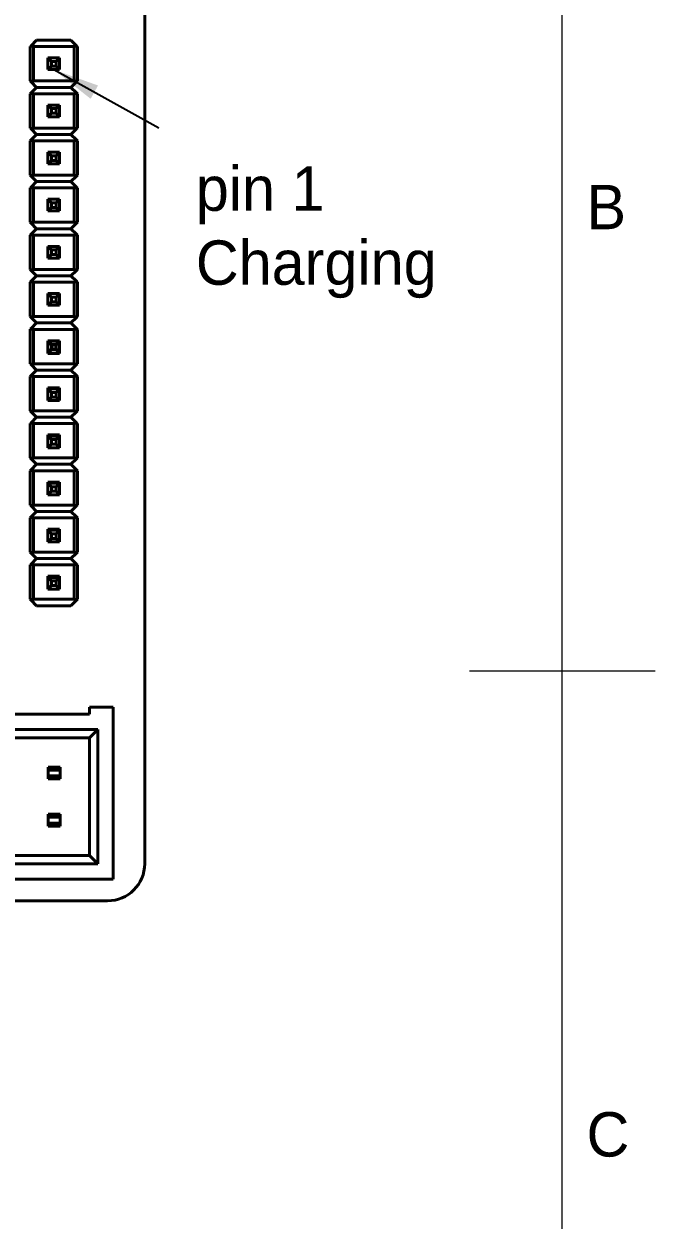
# Model space of a CAD drawing. Header units: millimetres. Extents: x 15 to 292, y 5 to 205.
# Drawn here: x 258 to 292, y 75.4 to 139.9 of the extents above; entities that cross this region are included whole.
import ezdxf

# ---------------------------------------------------------------- set-up
doc = ezdxf.new("R2010")
doc.units = ezdxf.units.MM
for name, color, linetype in [('Annotations', 7, 'Continuous'), ('Border', 7, 'Continuous'), ('Geometries', 7, 'Continuous')]:
    doc.layers.add(name, color=color, linetype=linetype)
doc.styles.add('Shapr0', font='txt', dxfattribs={"height": 2.3925})
doc.dimstyles.new('ISO-25', dxfattribs={"dimtxt": 2.5, "dimasz": 2.5, "dimexe": 1.25, "dimexo": 0.625, "dimtad": 1, "dimtxsty": 'Standard', "dimcen": 2.5, "dimadec": 0, "dimazin": 0, "dimtfac": 1, "dimtmove": 0, "dimatfit": 3, "dimfxl": 1, "dimarcsym": 0})

msp = doc.modelspace()

# ---------------------------------------------------------------- linework, layer by layer
at = {"layer": 'Border', "linetype": 'Continuous', "lineweight": 15}
for p, q in [((287, 10), (287, 200)), ((282, 105), (292, 105))]:
    msp.add_line(p, q, dxfattribs=at)
at = {"layer": 'Geometries', "linetype": 'Continuous', "lineweight": 40}
for p, q in [((264.49, 94.605), (264.49, 140.75)), ((258.371, 138.698), (258.32, 138.648)), ((258.32, 138.648), (258.32, 136.798)), ((258.666, 138.993), (258.371, 138.698)), ((258.493, 138.648), (260.687, 138.648)), ((258.493, 136.798), (258.493, 138.648)), ((260.515, 138.993), (258.666, 138.993)), ((260.81, 138.698), (260.515, 138.993)), ((260.687, 138.648), (260.687, 136.798)), ((260.86, 138.648), (260.81, 138.698)), ((260.86, 136.798), (260.86, 138.648)), ((259.275, 138.038), (259.275, 138.038)), ((259.275, 138.038), (259.275, 138.038)), ((259.905, 138.038), (259.275, 138.038)), ((259.465, 137.848), (259.275, 138.038)), ((259.275, 138.038), (259.275, 137.408)), ((259.715, 137.848), (259.905, 138.038)), ((259.905, 138.038), (259.905, 138.038)), ((259.905, 138.038), (259.905, 138.038)), ((259.905, 138.038), (259.905, 137.408)), ((259.465, 137.598), (259.275, 137.408)), ((259.275, 137.408), (259.275, 137.408)), ((259.275, 137.408), (259.905, 137.408)), ((259.465, 137.848), (259.715, 137.848)), ((259.465, 137.598), (259.465, 137.848)), ((259.715, 137.598), (259.465, 137.598)), ((259.715, 137.848), (259.715, 137.598)), ((259.905, 137.408), (259.715, 137.598)), ((259.905, 137.408), (259.905, 137.408)), ((258.32, 136.798), (258.371, 136.748)), ((258.371, 136.748), (258.666, 136.453)), ((260.687, 136.798), (258.493, 136.798)), ((260.81, 136.748), (260.515, 136.453)), ((260.81, 136.748), (260.86, 136.798)), ((258.32, 136.108), (258.371, 136.158)), ((258.32, 134.258), (258.32, 136.108)), ((258.371, 136.158), (258.666, 136.453)), ((260.687, 136.108), (258.493, 136.108)), ((258.493, 136.108), (258.493, 134.258)), ((260.515, 136.453), (258.666, 136.453)), ((260.515, 136.453), (260.81, 136.158)), ((260.687, 134.258), (260.687, 136.108)), ((260.81, 136.158), (260.86, 136.108)), ((260.86, 136.108), (260.86, 134.258)), ((259.275, 135.498), (259.275, 134.868)), ((259.275, 135.498), (259.275, 135.498)), ((259.275, 135.498), (259.275, 135.498)), ((259.905, 135.498), (259.275, 135.498)), ((259.465, 135.308), (259.275, 135.498)), ((259.715, 135.308), (259.905, 135.498)), ((259.905, 135.498), (259.905, 135.498)), ((259.905, 135.498), (259.905, 135.498)), ((259.905, 135.498), (259.905, 135.182)), ((259.465, 135.058), (259.275, 134.868)), ((259.275, 134.868), (259.905, 134.868)), ((259.275, 134.868), (259.275, 134.868)), ((259.465, 135.308), (259.715, 135.308)), ((259.465, 135.058), (259.465, 135.308)), ((259.715, 135.058), (259.465, 135.058)), ((259.715, 135.308), (259.715, 135.058)), ((259.905, 134.868), (259.715, 135.058)), ((259.905, 135.182), (259.905, 135.182)), ((259.905, 135.182), (259.905, 134.868)), ((259.905, 134.868), (259.905, 134.868)), ((258.371, 134.208), (258.32, 134.258)), ((258.666, 133.913), (258.371, 134.208)), ((258.493, 134.258), (260.687, 134.258)), ((260.515, 133.913), (260.81, 134.208)), ((260.86, 134.258), (260.81, 134.208)), ((258.32, 133.568), (258.371, 133.618)), ((258.32, 131.718), (258.32, 133.568)), ((258.371, 133.618), (258.666, 133.913)), ((260.687, 133.568), (258.493, 133.568)), ((258.493, 133.568), (258.493, 131.718)), ((260.515, 133.913), (258.666, 133.913)), ((260.515, 133.913), (260.81, 133.618)), ((260.687, 131.718), (260.687, 133.568)), ((260.81, 133.618), (260.86, 133.568)), ((260.86, 133.568), (260.86, 131.718)), ((259.275, 132.958), (259.275, 132.958)), ((259.275, 132.958), (259.275, 132.958)), ((259.905, 132.958), (259.275, 132.958)), ((259.465, 132.768), (259.275, 132.958)), ((259.275, 132.958), (259.275, 132.328)), ((259.715, 132.768), (259.905, 132.958)), ((259.905, 132.958), (259.905, 132.958)), ((259.905, 132.958), (259.905, 132.958)), ((259.905, 132.958), (259.905, 132.328)), ((259.465, 132.518), (259.275, 132.328)), ((259.275, 132.328), (259.905, 132.328)), ((259.275, 132.328), (259.275, 132.328)), ((259.465, 132.768), (259.715, 132.768)), ((259.465, 132.518), (259.465, 132.768)), ((259.715, 132.518), (259.465, 132.518)), ((259.715, 132.768), (259.715, 132.518)), ((259.905, 132.328), (259.715, 132.518)), ((259.905, 132.328), (259.905, 132.328)), ((258.371, 131.668), (258.32, 131.718)), ((258.666, 131.373), (258.371, 131.668)), ((258.493, 131.718), (260.687, 131.718)), ((260.515, 131.373), (260.81, 131.668)), ((260.86, 131.718), (260.81, 131.668)), ((258.32, 131.028), (258.371, 131.078)), ((258.32, 129.178), (258.32, 131.028)), ((258.371, 131.078), (258.666, 131.373)), ((258.493, 131.028), (258.493, 129.178)), ((260.687, 131.028), (258.493, 131.028)), ((260.515, 131.373), (258.666, 131.373)), ((260.515, 131.373), (260.81, 131.078)), ((260.687, 129.178), (260.687, 131.028)), ((260.81, 131.078), (260.86, 131.028)), ((260.86, 131.028), (260.86, 129.178)), ((259.275, 130.418), (259.275, 130.418)), ((259.275, 130.418), (259.275, 130.418)), ((259.905, 130.418), (259.275, 130.418)), ((259.275, 130.418), (259.275, 129.788)), ((259.465, 130.228), (259.275, 130.418)), ((259.715, 130.228), (259.905, 130.418)), ((259.905, 130.418), (259.905, 130.418)), ((259.905, 130.418), (259.905, 130.418)), ((259.905, 130.418), (259.905, 130.102)), ((259.465, 129.978), (259.275, 129.788)), ((259.275, 129.788), (259.275, 129.788)), ((259.275, 129.788), (259.905, 129.788)), ((259.465, 130.228), (259.715, 130.228)), ((259.465, 129.978), (259.465, 130.228)), ((259.715, 129.978), (259.465, 129.978)), ((259.715, 130.228), (259.715, 129.978)), ((259.905, 129.788), (259.715, 129.978)), ((259.905, 130.102), (259.905, 130.102)), ((259.905, 130.102), (259.905, 129.788)), ((259.905, 129.788), (259.905, 129.788)), ((258.371, 129.128), (258.32, 129.178)), ((258.666, 128.833), (258.371, 129.128)), ((258.493, 129.178), (260.687, 129.178)), ((260.515, 128.833), (260.81, 129.128)), ((260.86, 129.178), (260.81, 129.128)), ((258.32, 128.488), (258.371, 128.538)), ((258.32, 126.638), (258.32, 128.488)), ((258.371, 128.538), (258.666, 128.833)), ((258.493, 128.488), (258.493, 126.638)), ((260.687, 128.488), (258.493, 128.488)), ((260.515, 128.833), (258.666, 128.833)), ((260.515, 128.833), (260.81, 128.538)), ((260.687, 126.638), (260.687, 128.488)), ((260.81, 128.538), (260.86, 128.488)), ((260.86, 128.488), (260.86, 126.638)), ((259.275, 127.878), (259.275, 127.878)), ((259.275, 127.878), (259.275, 127.878)), ((259.905, 127.878), (259.275, 127.878)), ((259.465, 127.688), (259.275, 127.878)), ((259.275, 127.878), (259.275, 127.248)), ((259.465, 127.688), (259.715, 127.688)), ((259.465, 127.438), (259.465, 127.688)), ((259.715, 127.688), (259.905, 127.878)), ((259.715, 127.688), (259.715, 127.438)), ((259.905, 127.878), (259.905, 127.878)), ((259.905, 127.878), (259.905, 127.878)), ((259.905, 127.878), (259.905, 127.248)), ((259.465, 127.438), (259.275, 127.248)), ((259.275, 127.248), (259.905, 127.248)), ((259.275, 127.248), (259.275, 127.248)), ((259.715, 127.438), (259.465, 127.438)), ((259.905, 127.248), (259.715, 127.438)), ((259.905, 127.248), (259.905, 127.248)), ((258.371, 126.588), (258.32, 126.638)), ((258.666, 126.293), (258.371, 126.588)), ((258.493, 126.638), (260.687, 126.638)), ((260.515, 126.293), (260.81, 126.588)), ((260.86, 126.638), (260.81, 126.588)), ((258.32, 125.948), (258.371, 125.998)), ((258.324, 125.952), (258.32, 125.948)), ((258.32, 124.098), (258.32, 125.948)), ((258.32, 125.948), (258.32, 124.098)), ((258.324, 125.952), (258.366, 125.993)), ((258.371, 125.998), (258.366, 125.993)), ((258.371, 125.998), (258.666, 126.293)), ((258.666, 126.293), (258.371, 125.998)), ((258.484, 125.948), (258.493, 125.948)), ((258.493, 125.948), (258.493, 124.098)), ((260.687, 125.948), (258.493, 125.948)), ((258.493, 124.098), (258.493, 125.948)), ((258.493, 125.948), (260.687, 125.948)), ((260.515, 126.293), (258.666, 126.293)), ((260.515, 126.293), (258.666, 126.293)), ((260.515, 126.293), (260.81, 125.998)), ((260.81, 125.998), (260.515, 126.293)), ((260.687, 124.098), (260.687, 125.948)), ((260.696, 125.948), (260.687, 125.948)), ((260.687, 125.948), (260.687, 124.098)), ((260.812, 125.995), (260.81, 125.998)), ((260.81, 125.998), (260.826, 125.982)), ((260.826, 125.982), (260.812, 125.995)), ((260.826, 125.982), (260.84, 125.968)), ((260.84, 125.968), (260.826, 125.982)), ((260.84, 125.968), (260.84, 125.968)), ((260.84, 125.968), (260.856, 125.952)), ((260.84, 125.968), (260.84, 125.968)), ((260.856, 125.952), (260.84, 125.968)), ((260.86, 125.948), (260.856, 125.952)), ((260.86, 125.948), (260.856, 125.952)), ((260.86, 125.948), (260.86, 124.098)), ((260.86, 124.098), (260.86, 125.948)), ((259.275, 125.338), (259.275, 124.708)), ((259.905, 125.338), (259.275, 125.338)), ((259.275, 125.338), (259.275, 125.338)), ((259.275, 125.338), (259.275, 125.338)), ((259.465, 125.148), (259.275, 125.338)), ((259.465, 125.148), (259.715, 125.148)), ((259.465, 124.898), (259.465, 125.148)), ((259.715, 125.148), (259.905, 125.338)), ((259.715, 125.148), (259.715, 124.898)), ((259.905, 125.338), (259.905, 125.338)), ((259.905, 125.338), (259.905, 125.338)), ((259.905, 125.338), (259.905, 125.022)), ((259.465, 124.898), (259.275, 124.708)), ((259.275, 124.708), (259.275, 124.708)), ((259.275, 124.708), (259.905, 124.708)), ((259.715, 124.898), (259.465, 124.898)), ((259.905, 124.708), (259.715, 124.898)), ((259.905, 125.022), (259.905, 125.022)), ((259.905, 125.022), (259.905, 124.708)), ((259.905, 124.708), (259.905, 124.708)), ((258.32, 124.098), (258.322, 124.097)), ((258.32, 124.098), (258.322, 124.097)), ((258.324, 124.095), (258.322, 124.097)), ((258.322, 124.097), (258.324, 124.095)), ((258.327, 124.092), (258.324, 124.095)), ((258.324, 124.095), (258.327, 124.092)), ((258.33, 124.089), (258.327, 124.092)), ((258.327, 124.092), (258.33, 124.089)), ((258.33, 124.089), (258.334, 124.085)), ((258.33, 124.089), (258.334, 124.085)), ((258.34, 124.078), (258.334, 124.085)), ((258.334, 124.085), (258.34, 124.078)), ((258.341, 124.078), (258.34, 124.078)), ((258.34, 124.078), (258.371, 124.048)), ((258.34, 124.078), (258.34, 124.078)), ((258.371, 124.048), (258.341, 124.078)), ((258.666, 123.753), (258.371, 124.048)), ((258.371, 124.048), (258.666, 123.753)), ((258.484, 124.098), (258.493, 124.098)), ((260.687, 124.098), (258.493, 124.098)), ((258.493, 124.098), (260.687, 124.098)), ((260.515, 123.753), (260.81, 124.048)), ((260.81, 124.048), (260.515, 123.753)), ((260.696, 124.098), (260.687, 124.098)), ((260.81, 124.048), (260.829, 124.068)), ((260.81, 124.048), (260.829, 124.068)), ((260.81, 124.048), (260.81, 124.048)), ((260.81, 124.048), (260.81, 124.048)), ((260.831, 124.069), (260.829, 124.068)), ((260.831, 124.069), (260.829, 124.068)), ((260.831, 124.069), (260.839, 124.078)), ((260.831, 124.069), (260.832, 124.07)), ((260.832, 124.07), (260.839, 124.078)), ((260.839, 124.078), (260.84, 124.079)), ((260.84, 124.079), (260.839, 124.078)), ((260.84, 124.079), (260.856, 124.094)), ((260.84, 124.079), (260.856, 124.094)), ((260.856, 124.094), (260.86, 124.098)), ((260.856, 124.094), (260.86, 124.098)), ((260.856, 124.094), (260.856, 124.094)), ((260.86, 124.098), (260.86, 124.098)), ((260.86, 124.098), (260.86, 124.098)), ((258.325, 123.412), (258.32, 123.408)), ((258.32, 123.408), (258.325, 123.412)), ((258.32, 123.408), (258.32, 121.558)), ((258.32, 121.558), (258.32, 123.408)), ((258.34, 123.427), (258.325, 123.412)), ((258.325, 123.412), (258.34, 123.427)), ((258.34, 123.427), (258.341, 123.428)), ((258.341, 123.428), (258.34, 123.427)), ((258.365, 123.453), (258.341, 123.428)), ((258.341, 123.428), (258.351, 123.438)), ((258.351, 123.438), (258.365, 123.452)), ((258.365, 123.453), (258.371, 123.458)), ((258.365, 123.453), (258.366, 123.453)), ((258.365, 123.452), (258.365, 123.453)), ((258.371, 123.458), (258.366, 123.453)), ((258.666, 123.753), (258.371, 123.458)), ((258.371, 123.458), (258.666, 123.753)), ((258.371, 123.458), (258.371, 123.458)), ((258.484, 123.408), (258.493, 123.408)), ((258.493, 123.408), (260.687, 123.408)), ((260.687, 123.408), (258.493, 123.408)), ((258.493, 123.408), (258.493, 121.558)), ((258.493, 121.558), (258.493, 123.408)), ((258.666, 123.753), (260.515, 123.753)), ((260.515, 123.753), (258.666, 123.753)), ((260.81, 123.458), (260.515, 123.753)), ((260.515, 123.753), (260.81, 123.458)), ((260.687, 121.558), (260.687, 123.408)), ((260.696, 123.408), (260.687, 123.408)), ((260.687, 123.408), (260.687, 121.558)), ((260.81, 123.458), (260.84, 123.428)), ((260.84, 123.428), (260.81, 123.458)), ((260.84, 123.428), (260.84, 123.428)), ((260.852, 123.416), (260.84, 123.428)), ((260.846, 123.422), (260.84, 123.428)), ((260.84, 123.428), (260.84, 123.428)), ((260.846, 123.422), (260.852, 123.416)), ((260.852, 123.416), (260.86, 123.408)), ((260.86, 123.408), (260.852, 123.416)), ((260.86, 121.558), (260.86, 123.408)), ((260.86, 123.408), (260.86, 121.558)), ((259.275, 122.798), (259.905, 122.798)), ((259.275, 122.798), (259.465, 122.608)), ((259.275, 122.798), (259.275, 122.798)), ((259.275, 122.798), (259.275, 122.798)), ((259.275, 122.738), (259.275, 122.798)), ((259.465, 122.548), (259.275, 122.738)), ((259.275, 122.738), (259.275, 122.168)), ((259.275, 122.168), (259.275, 122.738)), ((259.275, 122.738), (259.275, 122.738)), ((259.715, 122.608), (259.465, 122.608)), ((259.465, 122.608), (259.465, 122.358)), ((259.465, 122.548), (259.715, 122.548)), ((259.465, 122.298), (259.465, 122.548)), ((259.905, 122.798), (259.715, 122.608)), ((259.715, 122.548), (259.905, 122.738)), ((259.715, 122.358), (259.715, 122.608)), ((259.715, 122.548), (259.715, 122.298)), ((259.905, 122.798), (259.905, 122.798)), ((259.905, 122.798), (259.905, 122.798)), ((259.905, 122.798), (259.905, 122.738)), ((259.905, 122.738), (259.905, 122.168)), ((259.905, 122.738), (259.905, 122.738)), ((259.905, 122.738), (259.905, 122.738)), ((259.905, 122.168), (259.905, 122.738)), ((259.275, 122.168), (259.465, 122.358)), ((259.465, 122.298), (259.275, 122.108)), ((259.275, 122.168), (259.275, 122.108)), ((259.275, 122.168), (259.275, 122.168)), ((259.275, 122.108), (259.905, 122.108)), ((259.465, 122.358), (259.715, 122.358)), ((259.715, 122.298), (259.465, 122.298)), ((259.715, 122.358), (259.905, 122.168)), ((259.905, 122.108), (259.715, 122.298)), ((259.905, 122.168), (259.905, 122.168)), ((259.905, 122.108), (259.905, 122.168)), ((259.905, 122.168), (259.905, 122.168)), ((258.32, 121.558), (258.323, 121.556)), ((258.32, 121.558), (258.328, 121.55)), ((258.323, 121.556), (258.325, 121.554)), ((258.325, 121.554), (258.325, 121.554)), ((258.325, 121.554), (258.328, 121.55)), ((258.328, 121.55), (258.34, 121.538)), ((258.34, 121.538), (258.328, 121.55)), ((258.341, 121.538), (258.34, 121.538)), ((258.34, 121.538), (258.341, 121.538)), ((258.341, 121.538), (258.356, 121.523)), ((258.341, 121.538), (258.355, 121.523)), ((258.355, 121.523), (258.371, 121.508)), ((258.371, 121.508), (258.356, 121.523)), ((258.371, 121.508), (258.371, 121.508)), ((258.666, 121.213), (258.371, 121.508)), ((258.371, 121.508), (258.666, 121.213)), ((258.371, 121.508), (258.371, 121.508)), ((258.371, 120.918), (258.666, 121.213)), ((258.484, 121.558), (258.493, 121.558)), ((258.493, 121.558), (260.687, 121.558)), ((260.687, 121.558), (258.493, 121.558)), ((258.666, 121.213), (260.515, 121.213)), ((260.515, 121.213), (258.666, 121.213)), ((260.515, 121.213), (260.81, 121.508)), ((260.81, 121.508), (260.515, 121.213)), ((260.515, 121.213), (260.81, 120.918)), ((260.696, 121.558), (260.687, 121.558)), ((260.81, 121.508), (260.815, 121.514)), ((260.815, 121.513), (260.81, 121.508)), ((260.81, 121.508), (260.81, 121.508)), ((260.81, 121.508), (260.81, 121.508)), ((260.81, 121.508), (260.81, 121.508)), ((260.86, 121.558), (260.815, 121.513)), ((260.815, 121.514), (260.829, 121.528)), ((260.829, 121.528), (260.86, 121.558)), ((260.86, 121.558), (260.86, 121.558)), ((260.86, 121.558), (260.86, 121.558)), ((258.32, 120.868), (258.371, 120.918)), ((258.32, 119.018), (258.32, 120.868)), ((260.687, 120.868), (258.493, 120.868)), ((258.493, 120.868), (258.493, 119.018)), ((260.687, 119.018), (260.687, 120.868)), ((260.81, 120.918), (260.86, 120.868)), ((260.86, 120.868), (260.86, 119.018)), ((259.905, 120.258), (259.275, 120.258)), ((259.275, 120.258), (259.275, 120.198)), ((259.275, 120.198), (259.275, 120.198)), ((259.905, 120.198), (259.275, 120.198)), ((259.465, 120.008), (259.275, 120.198)), ((259.275, 120.198), (259.275, 119.568)), ((259.465, 120.008), (259.715, 120.008)), ((259.465, 119.758), (259.465, 120.008)), ((259.715, 120.008), (259.905, 120.198)), ((259.715, 120.008), (259.715, 119.758)), ((259.905, 120.198), (259.905, 120.258)), ((259.905, 120.198), (259.905, 120.198)), ((259.905, 119.882), (259.905, 120.198)), ((259.465, 119.758), (259.275, 119.568)), ((259.275, 119.568), (259.905, 119.568)), ((259.715, 119.758), (259.465, 119.758)), ((259.905, 119.568), (259.715, 119.758)), ((259.905, 119.568), (259.905, 119.882)), ((259.905, 119.882), (259.905, 119.882)), ((258.371, 118.968), (258.32, 119.018)), ((258.666, 118.673), (258.371, 118.968)), ((258.371, 118.378), (258.666, 118.673)), ((258.493, 119.018), (260.687, 119.018)), ((260.515, 118.673), (258.666, 118.673)), ((260.515, 118.673), (260.81, 118.968)), ((260.515, 118.673), (260.81, 118.378)), ((260.86, 119.018), (260.81, 118.968)), ((258.32, 118.328), (258.371, 118.378)), ((258.32, 116.478), (258.32, 118.328)), ((258.493, 118.328), (258.493, 116.478)), ((260.687, 118.328), (258.493, 118.328)), ((260.687, 116.478), (260.687, 118.328)), ((260.81, 118.378), (260.86, 118.328)), ((260.86, 118.328), (260.86, 116.478)), ((259.275, 117.718), (259.275, 117.658)), ((259.905, 117.718), (259.275, 117.718)), ((259.275, 117.658), (259.275, 117.658)), ((259.465, 117.468), (259.275, 117.658)), ((259.275, 117.658), (259.275, 117.028)), ((259.905, 117.658), (259.275, 117.658)), ((259.465, 117.468), (259.715, 117.468)), ((259.465, 117.218), (259.465, 117.468)), ((259.715, 117.468), (259.905, 117.658)), ((259.715, 117.468), (259.715, 117.218)), ((259.905, 117.658), (259.905, 117.718)), ((259.905, 117.658), (259.905, 117.658)), ((259.905, 117.342), (259.905, 117.658)), ((259.465, 117.218), (259.275, 117.028)), ((259.275, 117.028), (259.905, 117.028)), ((259.715, 117.218), (259.465, 117.218)), ((259.905, 117.028), (259.715, 117.218)), ((259.905, 117.028), (259.905, 117.342)), ((259.905, 117.342), (259.905, 117.342)), ((258.371, 116.428), (258.32, 116.478)), ((258.666, 116.133), (258.371, 116.428)), ((258.371, 115.838), (258.666, 116.133)), ((258.493, 116.478), (260.687, 116.478)), ((260.515, 116.133), (258.666, 116.133)), ((260.515, 116.133), (260.81, 116.428)), ((260.515, 116.133), (260.81, 115.838)), ((260.86, 116.478), (260.81, 116.428)), ((258.32, 115.788), (258.371, 115.838)), ((258.32, 113.938), (258.32, 115.788)), ((260.687, 115.788), (258.493, 115.788)), ((258.493, 115.788), (258.493, 113.938)), ((260.687, 113.938), (260.687, 115.788)), ((260.81, 115.838), (260.86, 115.788)), ((260.86, 115.788), (260.86, 113.938)), ((259.275, 115.178), (259.275, 115.118)), ((259.905, 115.178), (259.275, 115.178)), ((259.275, 115.118), (259.275, 115.118)), ((259.275, 115.118), (259.275, 114.488)), ((259.905, 115.118), (259.275, 115.118)), ((259.465, 114.928), (259.275, 115.118)), ((259.465, 114.928), (259.715, 114.928)), ((259.465, 114.678), (259.465, 114.928)), ((259.715, 114.928), (259.905, 115.118)), ((259.715, 114.928), (259.715, 114.678)), ((259.905, 115.118), (259.905, 115.178)), ((259.905, 114.802), (259.905, 115.118)), ((259.905, 115.118), (259.905, 115.118)), ((259.905, 114.488), (259.905, 114.802)), ((259.905, 114.802), (259.905, 114.802)), ((259.465, 114.678), (259.275, 114.488)), ((259.275, 114.488), (259.905, 114.488)), ((259.715, 114.678), (259.465, 114.678)), ((259.905, 114.488), (259.715, 114.678)), ((258.371, 113.888), (258.32, 113.938)), ((258.666, 113.593), (258.371, 113.888)), ((258.371, 113.298), (258.666, 113.593)), ((258.493, 113.938), (260.687, 113.938)), ((260.515, 113.593), (258.666, 113.593)), ((260.515, 113.593), (260.81, 113.888)), ((260.515, 113.593), (260.81, 113.298)), ((260.86, 113.938), (260.81, 113.888)), ((258.32, 113.248), (258.371, 113.298)), ((258.32, 111.398), (258.32, 113.248)), ((258.493, 113.248), (258.493, 111.398)), ((260.687, 113.248), (258.493, 113.248)), ((260.687, 111.398), (260.687, 113.248)), ((260.81, 113.298), (260.86, 113.248)), ((260.86, 113.248), (260.86, 111.398)), ((259.275, 112.638), (259.275, 112.578)), ((259.905, 112.638), (259.275, 112.638)), ((259.275, 112.578), (259.275, 111.948)), ((259.465, 112.388), (259.275, 112.578)), ((259.905, 112.578), (259.275, 112.578)), ((259.275, 112.578), (259.275, 112.578)), ((259.465, 112.388), (259.715, 112.388)), ((259.465, 112.138), (259.465, 112.388)), ((259.715, 112.388), (259.905, 112.578)), ((259.715, 112.388), (259.715, 112.138)), ((259.905, 112.578), (259.905, 112.638)), ((259.905, 112.578), (259.905, 112.578)), ((259.905, 111.948), (259.905, 112.578)), ((259.465, 112.138), (259.275, 111.948)), ((259.275, 111.948), (259.905, 111.948)), ((259.715, 112.138), (259.465, 112.138)), ((259.905, 111.948), (259.715, 112.138)), ((258.371, 111.348), (258.32, 111.398)), ((258.666, 111.053), (258.371, 111.348)), ((258.666, 111.053), (258.371, 110.758)), ((258.493, 111.398), (260.687, 111.398)), ((258.666, 111.053), (260.515, 111.053)), ((260.515, 111.053), (260.81, 111.348)), ((260.81, 110.758), (260.515, 111.053)), ((260.86, 111.398), (260.81, 111.348)), ((258.371, 110.758), (258.32, 110.708)), ((258.32, 110.708), (258.32, 108.858)), ((258.493, 110.708), (260.687, 110.708)), ((258.493, 108.858), (258.493, 110.708)), ((260.687, 110.708), (260.687, 108.858)), ((260.86, 110.708), (260.81, 110.758)), ((260.86, 108.858), (260.86, 110.708)), ((259.275, 110.038), (259.275, 110.098)), ((259.275, 110.098), (259.905, 110.098)), ((259.275, 110.038), (259.275, 109.408)), ((259.905, 110.038), (259.275, 110.038)), ((259.465, 109.848), (259.275, 110.038)), ((259.275, 110.038), (259.275, 110.038)), ((259.465, 109.598), (259.465, 109.848)), ((259.465, 109.848), (259.715, 109.848)), ((259.715, 109.848), (259.905, 110.038)), ((259.715, 109.848), (259.715, 109.598)), ((259.905, 110.098), (259.905, 110.038)), ((259.905, 109.722), (259.905, 110.038)), ((259.905, 110.038), (259.905, 110.038)), ((259.905, 109.408), (259.905, 109.722)), ((259.905, 109.722), (259.905, 109.722)), ((259.465, 109.598), (259.275, 109.408)), ((259.275, 109.408), (259.905, 109.408)), ((259.715, 109.598), (259.465, 109.598)), ((259.905, 109.408), (259.715, 109.598)), ((258.32, 108.858), (258.371, 108.808)), ((258.371, 108.808), (258.666, 108.513)), ((260.687, 108.858), (258.493, 108.858)), ((258.666, 108.513), (260.515, 108.513)), ((260.81, 108.808), (260.515, 108.513)), ((260.81, 108.808), (260.86, 108.858)), ((261.516, 102.669), (256.992, 102.669)), ((261.516, 103.05), (261.516, 102.669)), ((262.786, 103.05), (261.516, 103.05)), ((262.786, 103.05), (262.786, 93.779)), ((261.961, 101.844), (209.002, 101.844)), ((261.516, 101.399), (209.446, 101.399)), ((261.961, 101.844), (261.516, 101.399)), ((261.516, 95.049), (261.516, 101.399)), ((261.961, 94.605), (261.961, 101.844)), ((259.294, 99.653), (259.294, 99.812)), ((259.929, 99.812), (259.294, 99.812)), ((259.294, 99.335), (259.294, 99.653)), ((259.929, 99.653), (259.294, 99.653)), ((259.294, 99.177), (259.294, 99.335)), ((259.929, 99.335), (259.294, 99.335)), ((259.929, 99.812), (259.929, 99.653)), ((259.929, 99.653), (259.929, 99.335)), ((259.929, 99.335), (259.929, 99.177)), ((259.929, 99.177), (259.294, 99.177)), ((259.294, 97.113), (259.294, 97.272)), ((259.929, 97.272), (259.294, 97.272)), ((259.294, 96.795), (259.294, 97.113)), ((259.929, 97.113), (259.294, 97.113)), ((259.294, 96.637), (259.294, 96.795)), ((259.929, 96.795), (259.294, 96.795)), ((259.929, 97.272), (259.929, 97.113)), ((259.929, 97.113), (259.929, 96.795)), ((259.929, 96.795), (259.929, 96.637)), ((259.929, 96.637), (259.294, 96.637)), ((238.021, 95.049), (261.516, 95.049)), ((261.961, 94.605), (261.516, 95.049)), ((238.021, 94.605), (261.961, 94.605)), ((262.786, 93.779), (238.021, 93.779)), ((156.49, 92.605), (262.49, 92.605))]:
    msp.add_line(p, q, dxfattribs=at)
at = {"layer": 'Geometries', "linetype": 'Continuous', "lineweight": 40, "flags": 128}
for points in [[(258.493, 125.948), (258.485, 125.948), (258.484, 125.948)], [(260.687, 125.948), (260.695, 125.948), (260.696, 125.948)], [(258.493, 124.098), (258.485, 124.098), (258.484, 124.098)], [(260.687, 124.098), (260.695, 124.098), (260.696, 124.098)], [(258.493, 123.408), (258.485, 123.408), (258.484, 123.408)], [(260.687, 123.408), (260.695, 123.408), (260.696, 123.408)], [(258.493, 121.558), (258.485, 121.558), (258.484, 121.558)], [(260.687, 121.558), (260.695, 121.558), (260.696, 121.558)]]:
    msp.add_lwpolyline(points, dxfattribs=at)
at = {"layer": 'Geometries', "linetype": 'Continuous', "lineweight": 40}
for centre, radius, start, end in [((258.493, 138.82), 0.173, 225.0001, 269.9999), ((260.687, 138.82), 0.173, 270.00034, 314.9996), ((258.493, 136.626), 0.173, 90.00034, 134.9996), ((260.687, 136.626), 0.173, 45.0001, 89.9999), ((258.493, 136.28), 0.173, 225.0004, 269.99966), ((260.687, 136.28), 0.173, 270.0001, 314.9999), ((258.493, 134.086), 0.173, 90.0001, 134.9999), ((260.687, 134.086), 0.173, 45.0004, 89.99966), ((258.493, 133.74), 0.173, 225.0004, 269.99966), ((260.687, 133.74), 0.173, 270.0001, 314.9999), ((258.493, 131.546), 0.173, 90.0001, 134.9999), ((260.687, 131.546), 0.173, 45.0004, 89.99966), ((258.493, 131.2), 0.173, 225.0004, 269.99966), ((260.687, 131.2), 0.173, 270.0001, 314.9999), ((258.493, 129.006), 0.173, 90.0001, 134.9999), ((260.687, 129.006), 0.173, 45.0004, 89.99966), ((258.493, 128.66), 0.173, 225.0004, 269.99966), ((260.687, 128.66), 0.173, 270.0001, 314.9999), ((258.493, 126.466), 0.173, 90.0001, 134.9999), ((260.687, 126.466), 0.173, 45.0004, 89.99966), ((258.493, 126.12), 0.173, 225.00016, 267.00316), ((258.493, 126.12), 0.173, 225.00036, 267.00296), ((260.687, 126.12), 0.173, 272.99704, 314.99964), ((260.687, 126.12), 0.173, 272.99684, 314.99984), ((258.493, 123.926), 0.173, 92.99704, 134.99964), ((258.493, 123.926), 0.173, 92.99684, 134.99984), ((260.687, 123.926), 0.173, 45.00016, 87.00316), ((260.687, 123.926), 0.173, 45.00036, 87.00296), ((258.493, 123.58), 0.173, 225.00036, 267.00296), ((258.493, 123.58), 0.173, 225.00016, 267.00316), ((260.687, 123.58), 0.173, 272.99684, 314.99984), ((260.687, 123.58), 0.173, 272.99704, 314.99964), ((258.493, 121.386), 0.173, 92.99684, 134.99984), ((258.493, 121.386), 0.173, 92.99704, 134.99964), ((260.687, 121.386), 0.173, 45.00036, 87.00296), ((260.687, 121.386), 0.173, 45.00016, 87.00316), ((258.493, 121.04), 0.173, 225.0004, 269.99966), ((260.687, 121.04), 0.173, 270.0001, 314.9999), ((258.493, 118.846), 0.173, 90.0001, 134.9999), ((260.687, 118.846), 0.173, 45.0004, 89.99966), ((258.493, 118.5), 0.173, 225.0004, 269.99966), ((260.687, 118.5), 0.173, 270.0001, 314.9999), ((258.493, 116.306), 0.173, 90.0001, 134.9999), ((260.687, 116.306), 0.173, 45.0004, 89.99966), ((258.493, 115.96), 0.173, 225.0004, 269.99966), ((260.687, 115.96), 0.173, 270.0001, 314.9999), ((258.493, 113.766), 0.173, 90.0001, 134.9999), ((260.687, 113.766), 0.173, 45.0004, 89.99966), ((258.493, 113.42), 0.173, 225.0004, 269.99966), ((260.687, 113.42), 0.173, 270.0001, 314.9999), ((258.493, 111.226), 0.173, 90.0001, 134.9999), ((260.687, 111.226), 0.173, 45.0004, 89.99966), ((258.493, 110.88), 0.173, 225.0001, 269.9999), ((260.687, 110.88), 0.173, 270.00034, 314.9996), ((258.493, 108.686), 0.173, 90.00034, 134.9996), ((260.687, 108.686), 0.173, 45.0001, 89.9999), ((262.49, 94.605), 2, 270, 0)]:
    msp.add_arc(centre, radius, start, end, dxfattribs=at)

# ---------------------------------------------------------------- texts
at = {"layer": 'Annotations', "linetype": 'Continuous', "lineweight": 15, "insert": (267.246, 128.639), "char_height": 1.79438, "width": 84.66672, "attachment_point": 4}
msp.add_mtext('{\\fSF-Mono-Regular-Extended.ttf|b0|i0|c0|p0;\\H1.333333x;pin 1\\PCharging}', dxfattribs=at)
at = {"layer": 'Border', "linetype": 'Continuous', "lineweight": 15, "char_height": 2.393, "width": 2.3925, "attachment_point": 4, "style": 'Shapr0'}
for s, insert in [('B', (288.304, 130)), ('C', (288.304, 80))]:
    msp.add_mtext(s, dxfattribs=dict(at, insert=insert))

# ---------------------------------------------------------------- leaders
at = {"layer": 'Annotations', "linetype": 'Continuous', "lineweight": 15}
msp.add_leader([(259.59, 137.408), (265.246, 134.264)], dimstyle='ISO-25', dxfattribs=at)

doc.saveas('drawing.dxf')
